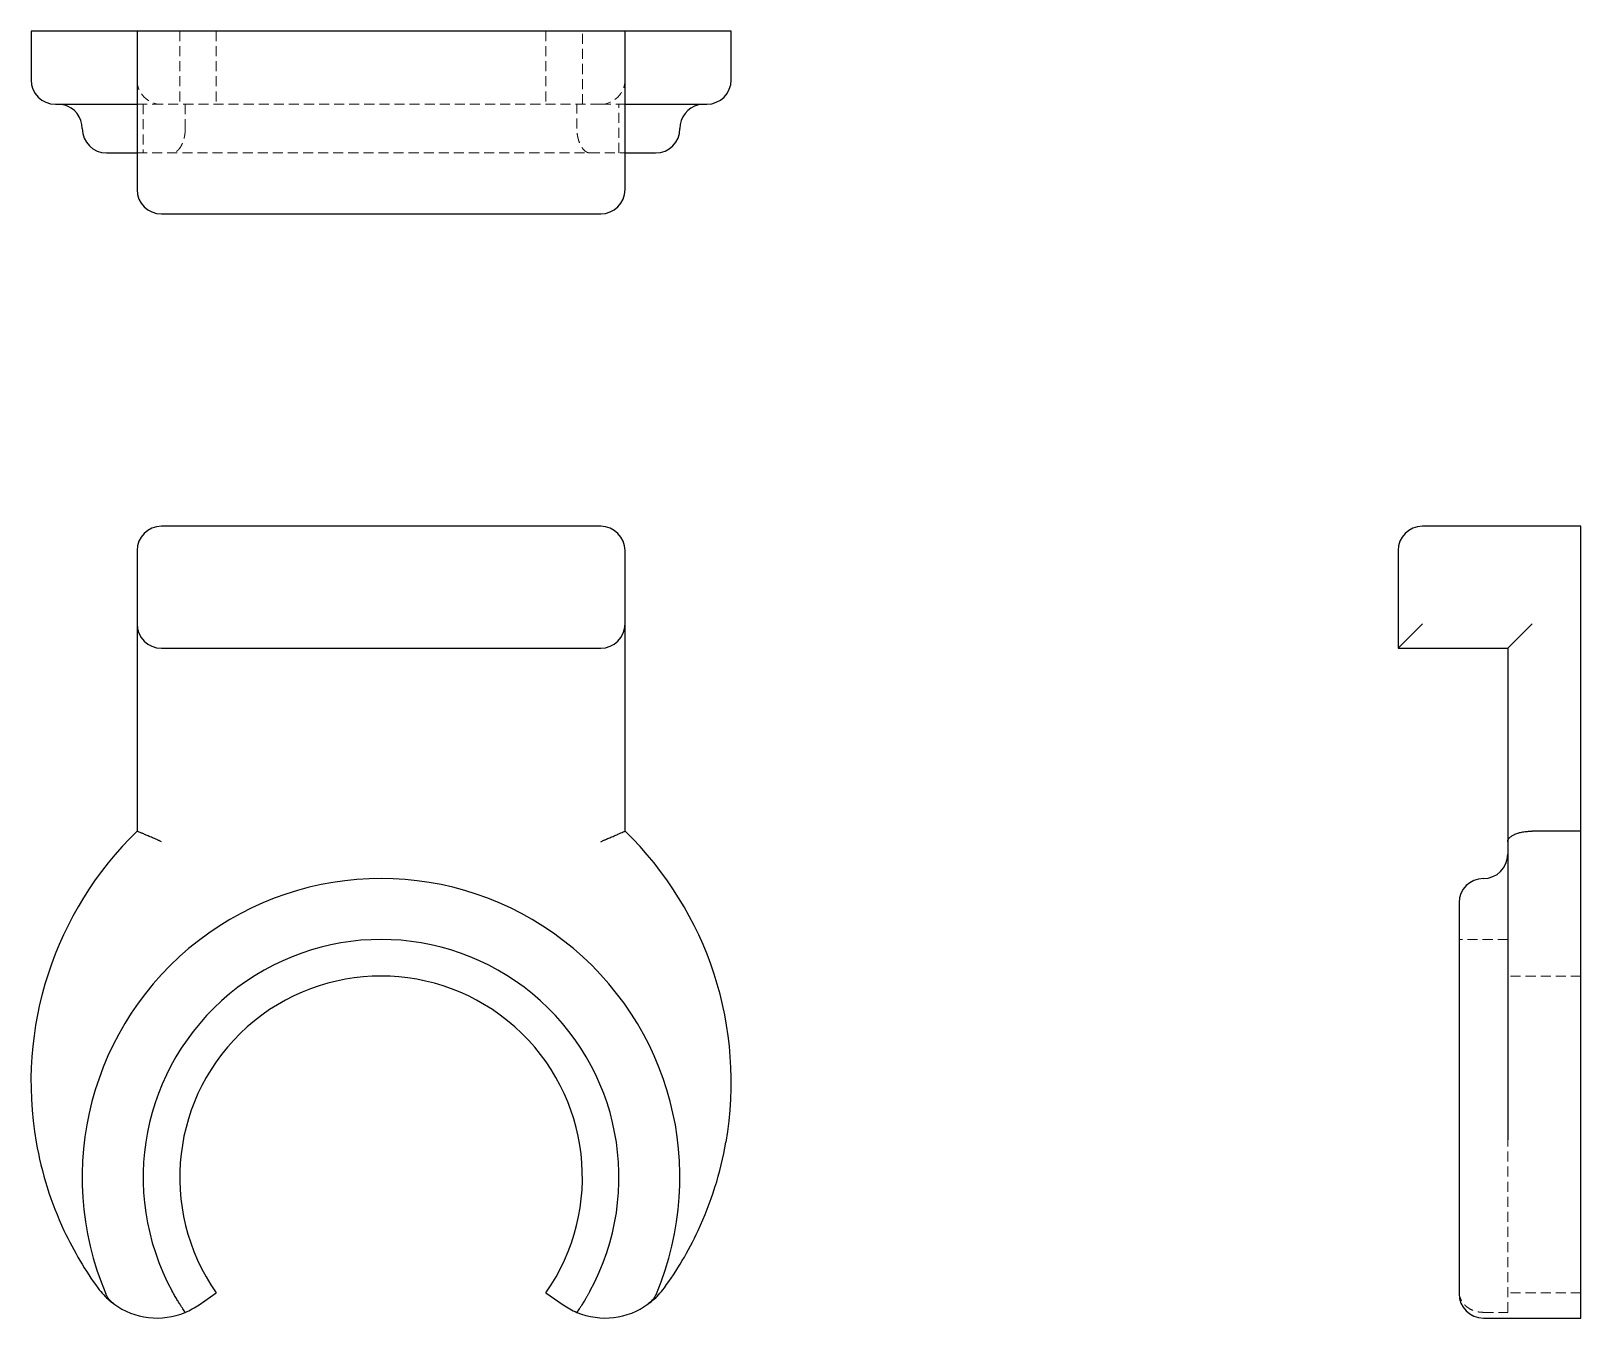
# Model space of a CAD drawing. Header units: millimetres. Extents: x 39 to 235, y 7 to 170.
import ezdxf

# ---------------------------------------------------------------- set-up
doc = ezdxf.new("R2010")
doc.units = ezdxf.units.MM
doc.linetypes.add('HIDDEN', pattern=[1.905, 1.27, -0.635])

msp = doc.modelspace()

# ---------------------------------------------------------------- linework, layer by layer
at = {"color": 7, "linetype": 'Continuous', "lineweight": 25}
for p, q in [((38.84, 169.55), (38.84, 163.39)), ((52.23, 169.55), (38.84, 169.55)), ((52.23, 169.55), (52.23, 149.53)), ((55.31, 169.55), (52.23, 169.55)), ((110.77, 169.55), (55.31, 169.55)), ((113.85, 169.55), (110.77, 169.55)), ((113.85, 149.53), (113.85, 169.55)), ((127.25, 169.55), (113.85, 169.55)), ((127.25, 163.39), (127.25, 169.55)), ((41.92, 160.31), (52.23, 160.31)), ((113.85, 160.31), (124.17, 160.31)), ((48.38, 154.15), (52.23, 154.15)), ((113.85, 154.15), (117.7, 154.15)), ((55.31, 146.45), (110.77, 146.45)), ((110.77, 107), (55.31, 107)), ((234.55, 107), (214.53, 107)), ((234.55, 103.92), (234.55, 107)), ((52.23, 103.92), (52.23, 94.68)), ((113.85, 94.68), (113.85, 103.92)), ((211.45, 103.92), (211.45, 91.6)), ((234.55, 68.49), (234.55, 103.92)), ((52.23, 94.68), (52.23, 68.49)), ((113.85, 68.49), (113.85, 94.68)), ((214.53, 94.68), (211.45, 91.6)), ((228.39, 94.68), (225.31, 91.6)), ((55.31, 91.6), (110.77, 91.6)), ((211.45, 91.6), (225.31, 91.6)), ((225.31, 91.6), (225.31, 67.16)), ((225.31, 67.16), (225.31, 29.75)), ((234.55, 68.49), (228.39, 68.49)), ((234.55, 10.81), (234.55, 68.49)), ((219.15, 59.43), (219.15, 11.27)), ((225.31, 29.75), (225.31, 29.49)), ((60.05, 8.67), (62.22, 10.19)), ((103.86, 10.19), (106.03, 8.67)), ((219.15, 11.27), (219.15, 10.08)), ((234.55, 7), (234.55, 10.81)), ((222.23, 7), (234.55, 7))]:
    msp.add_line(p, q, dxfattribs=at)
at = {"color": 7, "linetype": 'HIDDEN', "lineweight": 18}
for p, q in [((57.62, 169.55), (57.62, 160.31)), ((62.22, 169.55), (62.22, 160.31)), ((103.86, 169.55), (103.86, 160.31)), ((108.46, 160.31), (108.46, 169.55)), ((52.23, 160.31), (55.31, 160.31)), ((53, 160.31), (53, 154.15)), ((110.77, 160.31), (55.31, 160.31)), ((58.31, 160.31), (58.31, 157.23)), ((107.77, 157.23), (107.77, 160.31)), ((110.77, 160.31), (113.85, 160.31)), ((113.08, 154.15), (113.08, 160.31)), ((52.23, 154.15), (113.85, 154.15)), ((225.31, 54.81), (219.15, 54.81)), ((234.55, 50.18), (225.31, 50.18)), ((225.31, 7.71), (225.31, 29.75)), ((234.55, 10.19), (225.31, 10.19)), ((222.23, 7.71), (225.31, 7.71))]:
    msp.add_line(p, q, dxfattribs=at)
at = {"color": 7, "linetype": 'Continuous', "lineweight": 25}
for centre, radius, start, end in [((41.92, 163.39), 3.08, 180, 270), ((124.17, 163.39), 3.08, 270, 0), ((42.22, 157.23), 3.08, 0, 75.8723), ((123.86, 157.23), 3.08, 104.0818, 180), ((48.38, 157.23), 3.08, 180, 270), ((117.7, 157.23), 3.08, 270, 0), ((55.31, 149.53), 3.08, 180, 270), ((110.77, 149.53), 3.08, 270, 0), ((55.31, 103.92), 3.08, 90, 180), ((110.77, 103.92), 3.08, 0, 90), ((214.53, 103.92), 3.08, 90, 180), ((55.31, 94.68), 3.08, 180, 270), ((110.77, 94.68), 3.08, 270, 0), ((83.04, 36.79), 44.21, 134.1823, 189.8614), ((83.04, 36.79), 44.21, 350.1386, 45.8177), ((222.23, 65.59), 3.08, 270, 0), ((83.04, 24.77), 37.74, 337.0723, 202.9277), ((222.23, 59.43), 3.08, 90, 180), ((83.04, 24.77), 30.04, 331.3958, 208.6042), ((83.04, 24.77), 25.42, 325, 215), ((222.23, 10.08), 3.08, 180, 270), ((54.75, 16.24), 9.24, 233.8783, 292.6633), ((54.75, 16.24), 9.24, 292.6633, 305), ((111.33, 16.24), 9.24, 235, 247.3367), ((111.33, 16.24), 9.24, 247.3367, 306.1217)]:
    msp.add_arc(centre, radius, start, end, dxfattribs=at)
at = {"color": 7, "linetype": 'HIDDEN', "lineweight": 18}
for centre, start, end in [((55.31, 163.39), 180, 270), ((110.77, 163.39), 270, 0)]:
    msp.add_arc(centre, 3.08, start, end, dxfattribs=at)
at = {"color": 7, "linetype": 'Continuous', "lineweight": 25}
for points, knots in [([(42.97, 160.22), (42.91, 160.23), (42.77, 160.27), (42.68, 160.29), (42.63, 160.3)], [0, 0, 0, 0, 0.424788, 1, 1, 1, 1]), ([(55.31, 67.16), (55.26, 67.18), (55.16, 67.23), (55.01, 67.29), (54.87, 67.36), (54.68, 67.44), (54.45, 67.54), (54.07, 67.7), (53.63, 67.89), (53.16, 68.1), (52.77, 68.26), (52.51, 68.37), (52.37, 68.43), (52.29, 68.46), (52.24, 68.49), (52.24, 68.49), (52.23, 68.49)], [0, 0, 0, 0, 0.034727, 0.067229, 0.097501, 0.12554, 0.190606, 0.251032, 0.381397, 0.501143, 0.628851, 0.750598, 0.813774, 0.876328, 0.938367, 1, 1, 1, 1]), ([(110.77, 67.16), (110.83, 67.18), (110.93, 67.23), (111.09, 67.3), (111.22, 67.36), (111.41, 67.44), (111.64, 67.54), (112.02, 67.7), (112.45, 67.89), (112.78, 68.03), (113.08, 68.16), (113.34, 68.27), (113.58, 68.38), (113.72, 68.43), (113.79, 68.47), (113.84, 68.49), (113.85, 68.49), (113.85, 68.49)], [0, 0, 0, 0, 0.036662, 0.069806, 0.09943, 0.125535, 0.191265, 0.251022, 0.382502, 0.501123, 0.513986, 0.638781, 0.75703, 0.818663, 0.879637, 0.940048, 1, 1, 1, 1]), ([(225.31, 67.16), (225.31, 67.18), (225.31, 67.23), (225.33, 67.3), (225.34, 67.36), (225.37, 67.44), (225.43, 67.54), (225.56, 67.7), (225.79, 67.89), (226.05, 68.03), (226.34, 68.16), (226.66, 68.27), (227.11, 68.38), (227.49, 68.43), (227.79, 68.47), (228.09, 68.49), (228.29, 68.49), (228.39, 68.49)], [0, 0, 0, 0, 0.036662, 0.069806, 0.09943, 0.125535, 0.191265, 0.251022, 0.382502, 0.501123, 0.513986, 0.638781, 0.75703, 0.818663, 0.879637, 0.940048, 1, 1, 1, 1]), ([(39.49, 29.22), (40.16, 25.35), (42.25, 18.74), (45.73, 12.94), (47.27, 10.81)], [0, 0, 0, 0, 0.1422048, 0.2488585, 0.2488585, 0.2488585, 0.2488585]), ([(118.81, 10.81), (120.36, 12.94), (123.83, 18.74), (125.92, 25.35), (126.59, 29.22)], [0, 0, 0, 0, 0.1066536, 0.2488585, 0.2488585, 0.2488585, 0.2488585]), ([(58.31, 7.71), (58.31, 7.71), (58.31, 7.72), (58.3, 7.73), (58.29, 7.75), (58.27, 7.78), (58.24, 7.82), (58.21, 7.86), (58.15, 7.96), (58.02, 8.14), (57.81, 8.47), (57.55, 8.88), (57.31, 9.26), (57.12, 9.59), (56.97, 9.85), (56.82, 10.11), (56.72, 10.29), (56.67, 10.39)], [0, 0, 0, 0, 0.03549, 0.071049, 0.106682, 0.142394, 0.178189, 0.214072, 0.250046, 0.373531, 0.499823, 0.622666, 0.749735, 0.81032, 0.872237, 0.935469, 1, 1, 1, 1]), ([(109.41, 10.39), (109.38, 10.33), (109.33, 10.23), (109.24, 10.07), (109.16, 9.92), (109.07, 9.77), (108.99, 9.63), (108.9, 9.49), (108.75, 9.23), (108.53, 8.88), (108.28, 8.47), (108.06, 8.14), (107.92, 7.94), (107.84, 7.82), (107.8, 7.76), (107.77, 7.72), (107.77, 7.72), (107.77, 7.71)], [0, 0, 0, 0, 0.036935, 0.073485, 0.109645, 0.145413, 0.180787, 0.215762, 0.250337, 0.377201, 0.500249, 0.626604, 0.750023, 0.812962, 0.875588, 0.937926, 1, 1, 1, 1])]:
    msp.add_open_spline(points, degree=3, knots=knots, dxfattribs=at)
at = {"color": 7, "linetype": 'HIDDEN', "lineweight": 18}
for points, knots in [([(58.31, 157.23), (58.31, 157.17), (58.31, 157.06), (58.3, 156.88), (58.29, 156.71), (58.27, 156.54), (58.24, 156.37), (58.21, 156.2), (58.15, 155.91), (58.02, 155.5), (57.81, 155.03), (57.55, 154.65), (57.31, 154.41), (57.12, 154.28), (56.97, 154.2), (56.82, 154.16), (56.72, 154.15), (56.67, 154.15)], [0, 0, 0, 0, 0.03549, 0.071049, 0.106682, 0.142394, 0.178189, 0.214072, 0.250046, 0.373531, 0.499823, 0.622666, 0.749735, 0.81032, 0.872237, 0.935469, 1, 1, 1, 1]), ([(109.41, 154.15), (109.38, 154.15), (109.33, 154.15), (109.24, 154.17), (109.16, 154.19), (109.07, 154.23), (108.99, 154.27), (108.9, 154.32), (108.75, 154.43), (108.53, 154.65), (108.28, 155.03), (108.06, 155.5), (107.92, 155.95), (107.84, 156.33), (107.8, 156.62), (107.77, 156.93), (107.77, 157.13), (107.77, 157.23)], [0, 0, 0, 0, 0.036935, 0.073485, 0.109645, 0.145413, 0.180787, 0.215762, 0.250337, 0.377201, 0.500249, 0.626604, 0.750023, 0.812962, 0.875588, 0.937926, 1, 1, 1, 1]), ([(219.15, 10.39), (219.15, 10.33), (219.15, 10.23), (219.17, 10.07), (219.19, 9.92), (219.23, 9.77), (219.27, 9.63), (219.32, 9.49), (219.43, 9.23), (219.65, 8.88), (220.03, 8.47), (220.5, 8.14), (220.95, 7.94), (221.33, 7.82), (221.62, 7.76), (221.93, 7.72), (222.13, 7.72), (222.23, 7.71)], [0, 0, 0, 0, 0.036935, 0.073485, 0.109645, 0.145413, 0.180787, 0.215762, 0.250337, 0.377201, 0.500249, 0.626604, 0.750023, 0.812962, 0.875588, 0.937926, 1, 1, 1, 1])]:
    msp.add_open_spline(points, degree=3, knots=knots, dxfattribs=at)
at = {"color": 7, "linetype": 'Continuous', "lineweight": 25}
for points in [[(47.27, 10.81), (47.76, 10.14), (48.83, 9.09), (49.3, 8.78), (49.3, 8.78)], [(49.3, 8.78), (48.86, 9.1), (48.5, 9.55), (48.28, 10.07)], [(116.78, 8.78), (116.78, 8.78), (117.26, 9.09), (118.32, 10.14), (118.81, 10.81)], [(117.8, 10.07), (117.58, 9.55), (117.23, 9.1), (116.78, 8.78)]]:
    msp.add_open_spline(points, degree=3, dxfattribs=at)

doc.saveas('drawing.dxf')
